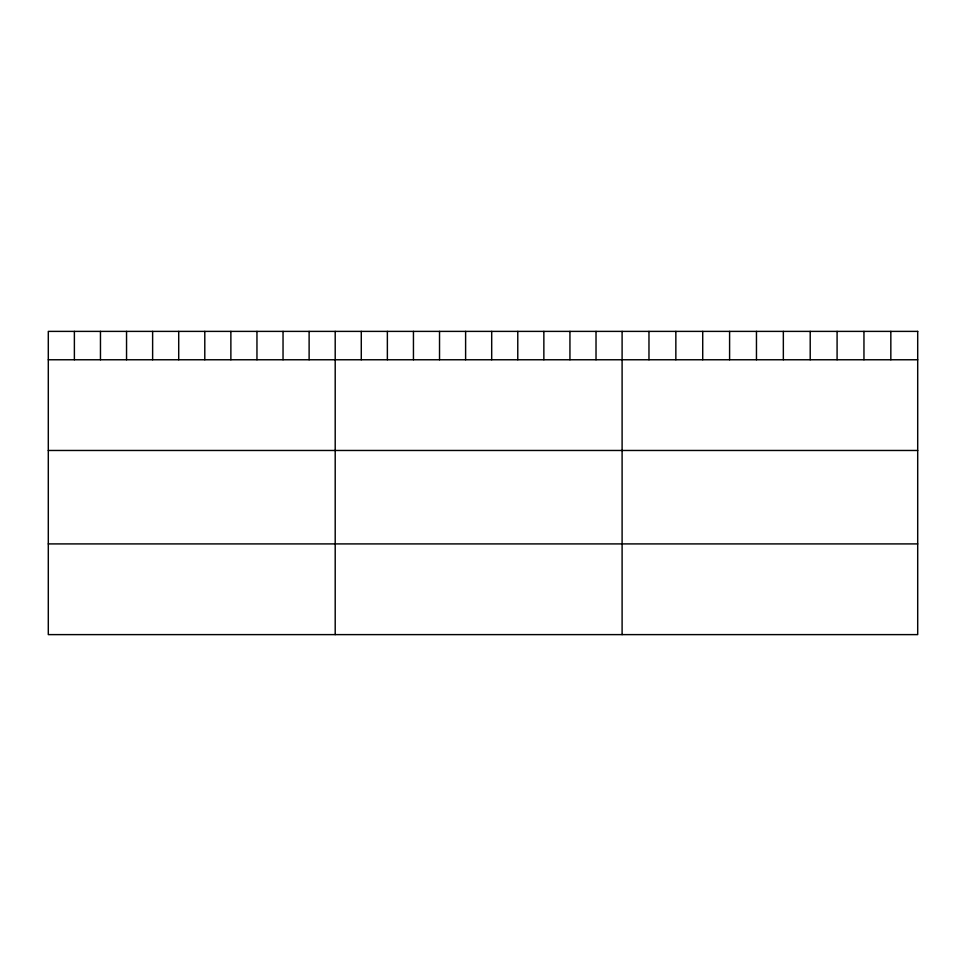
<?xml version="1.0" encoding="UTF-8"?>
<svg xmlns="http://www.w3.org/2000/svg" width="966" height="966" viewBox="0 0 966 966"><rect width="100%" height="100%" fill="white"/><g stroke="black" fill="none" stroke-linecap="round" stroke-linejoin="round"><path stroke-width="1.45" d="M48.3 359.763L917.7 359.763M48.3 450.47L917.7 450.47M48.3 543.906L917.7 543.906M890.833 331.386L890.833 359.763M863.954 331.386L863.954 359.763M837.087 331.386L837.087 359.763M810.208 331.386L810.208 359.763M783.341 331.386L783.341 359.763M756.463 331.386L756.463 359.763M729.596 331.386L729.596 359.763M702.717 331.386L702.717 359.763M675.85 331.386L675.85 359.763M648.971 331.386L648.971 359.763M622.104 331.386L622.104 634.614M596.022 331.386L596.022 359.763M569.94 331.386L569.94 359.763M543.858 331.386L543.858 359.763M517.776 331.386L517.776 359.763M491.694 331.386L491.694 359.763M465.612 331.386L465.612 359.763M439.53 331.386L439.53 359.763M413.448 331.386L413.448 359.763M387.366 331.386L387.366 359.763M361.284 331.386L361.284 359.763M335.202 331.386L335.202 634.614M309.12 331.386L309.12 359.763M283.038 331.386L283.038 359.763M256.956 331.386L256.956 359.763M230.874 331.386L230.874 359.763M204.792 331.386L204.792 359.763M178.71 331.386L178.71 359.763M152.628 331.386L152.628 359.763M126.546 331.386L126.546 359.763M100.464 331.386L100.464 359.763M74.382 331.386L74.382 359.763M917.7 331.386L48.3 331.386L48.3 634.614L917.7 634.614L917.7 331.386"/></g></svg>
